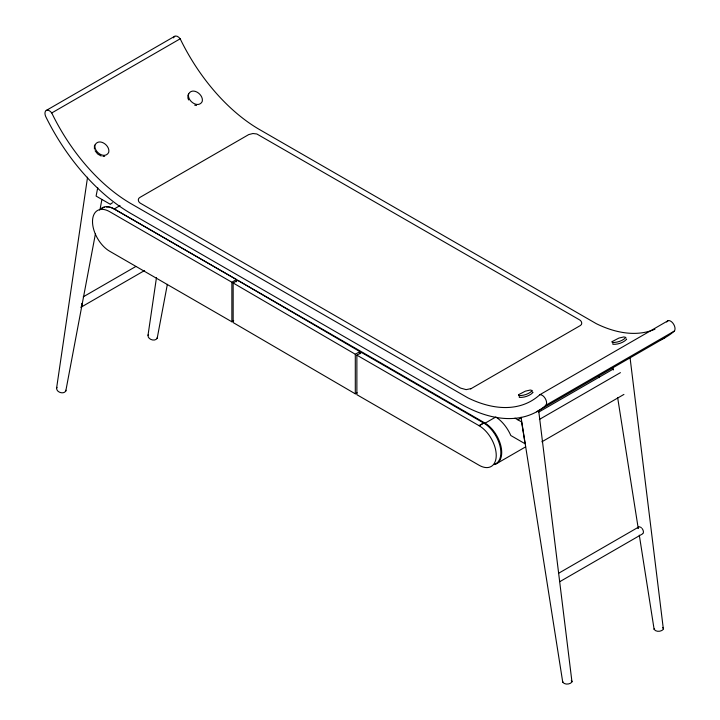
<?xml version="1.0" encoding="UTF-8"?>
<svg xmlns="http://www.w3.org/2000/svg" width="720" height="720" viewBox="0 0 720 720"><rect width="100%" height="100%" fill="white"/><g stroke="black" fill="none" stroke-linecap="round" stroke-linejoin="round"><path stroke-width="1.08" d="M87.552 177.21L56.61 388.062C56.232 392.274 63.648 394.713 65.79 391.032L95.463 233.613M65.79 391.032L65.871 390.231M156.474 277.587L148.014 335.295C147.627 339.507 155.043 341.946 157.185 338.265L167.355 284.328M157.185 338.265L157.266 337.464M538.65 410.382L571.986 682.047C569.943 684.54 564.579 684.981 562.734 682.128L562.815 681.552M630.045 357.615L663.39 629.28C661.338 631.773 655.983 632.214 654.129 629.361L654.21 628.785M94.428 145.764L94.428 149.058M187.938 94.887L187.947 98.19L188.64 99.954M100.026 209.403L101.898 199.494M97.731 187.713L96.093 196.083L110.376 204.327A30.285 17.487 60 0 1 112.554 202.716M519.3 396.522L519.3 397.404C524.079 397.656 529.767 395.91 533.043 392.391L532.107 391.851M612.873 343.422L612.873 344.304C617.643 344.556 623.34 342.81 626.616 339.291L626.373 338.922M56.61 388.062L57.006 387.36M148.014 335.295L148.401 334.593M46.269 110.439A6.201 3.582 60 0 1 51.741 112.959A142.128 82.053 60 0 0 130.176 203.193L467.838 397.827A142.128 82.053 60 0 0 539.811 394.74L668.259 320.58A6.201 3.582 60 0 1 673.731 324.387A6.201 3.582 60 0 1 674.361 331.056L545.913 405.216A154.017 88.92 60 0 1 461.403 404.316L130.149 213.066A154.017 88.92 60 0 1 45.639 116.388A6.201 3.582 60 0 1 46.269 110.439L174.717 36.279M51.741 112.959L180.189 38.799A142.128 82.053 60 0 0 258.624 129.033L596.286 323.667A142.128 82.053 60 0 0 654.966 329.193M120.024 205.614L114.192 208.98L113.661 208.701A24.228 13.986 60 0 0 109.359 207.18M83.223 296.856L135.81 266.499M81.315 307.053L144.621 270.504M233.712 320.715L231.867 321.786L109.638 251.217A24.228 13.986 60 0 1 92.511 221.562A24.228 13.986 60 0 1 109.638 211.671L231.867 282.231L236.484 279.567L236.484 281.763M356.877 355.149L479.097 425.709A24.228 13.986 60 0 1 496.233 455.364A24.228 13.986 60 0 1 479.097 465.255L356.877 394.695L356.877 355.149L361.494 352.476L483.714 423.045A24.228 13.986 60 0 1 499.977 445.959A24.228 13.986 60 0 1 493.965 464.58M470.61 388.917L580.419 325.503C582.966 323.991 581.49 320.562 579.204 319.662L256.833 133.974L252.927 133.515L248.742 134.577L140.058 197.325C137.106 198.612 138.231 202.509 140.823 203.472L460.665 388.125L466.146 389.628L471.303 388.566M114.192 208.962L485.145 423.153L495.837 416.979M517.887 419.814L521.595 417.672M536.625 411.795L665.073 337.635M538.677 412.119L613.017 369.198L611.145 368.127M539.352 419.454L620.442 372.636M496.494 463.68L525.663 446.841M541.872 441.801L623.925 394.434M558.828 573.138L638.685 527.031M559.845 581.643L642.618 533.853M357.138 392.778L355.302 393.831L233.154 322.569L233.154 282.978L237.744 280.35L359.901 351.612L359.901 353.817M233.154 282.978L355.302 354.24L359.901 351.612M102.996 156.42L104.679 156.348M194.697 105.156L196.506 105.552M101.187 156.033L97.695 154.008L95.13 150.822M514.98 418.14L521.613 421.965L525.096 443.763L510.822 435.519A27.243 15.723 60 0 0 496.377 417.366M236.484 279.567L114.255 208.998A24.228 13.986 60 0 0 101.574 208.161M485.145 423.153L485.667 423.477A24.228 13.986 60 0 1 501.147 447.138A24.228 13.986 60 0 1 493.92 464.562M662.688 627.651L663.471 628.704M571.293 680.418L572.067 681.471M612.954 367.767L613.296 369.99M617.661 397.701L638.253 528.498M639.297 535.149L654.129 629.361M521.028 417.213L562.734 682.128M355.302 354.24L355.302 393.831M231.867 282.231L231.867 321.786M637.965 528.057A3.942 2.277 60 0 1 639.936 526.923M640.656 527.229A3.942 2.277 60 0 1 641.376 527.751M642.042 528.462A3.942 2.277 60 0 1 643.059 533.448M81.756 303.426A3.942 2.277 60 0 1 80.739 307.233M99.603 210.069A24.228 13.986 60 0 1 100.863 208.719M598.581 376.317A24.228 13.986 60 0 1 599.346 377.667M102.078 208.449A24.228 13.986 60 0 1 102.843 207.981M103.653 207.603A24.228 13.986 60 0 1 104.508 207.306M106.353 206.982A24.228 13.986 60 0 1 108.333 207.027M173.574 37.845A6.201 3.582 60 0 1 180.189 38.799M668.259 320.58A142.128 82.053 60 0 1 666.648 321.993M674.361 331.056A154.017 88.92 60 0 1 660.834 339.741M539.811 394.74A6.201 3.582 60 0 1 545.283 398.547A6.201 3.582 60 0 1 545.913 405.216M95.139 144.747C93.132 151.533 104.571 159.768 108.648 152.55C110.664 145.764 99.225 137.529 95.139 144.747M188.658 93.87C186.642 100.665 198.081 108.9 202.158 101.682C204.174 94.896 192.735 86.652 188.658 93.87M518.589 394.686L518.589 395.568C523.359 395.82 529.056 394.065 532.332 390.546L530.28 390.024L525.339 391.176L518.589 394.686M612.153 341.586L612.162 342.468C616.932 342.72 622.62 340.965 625.905 337.446L623.853 336.924L618.903 338.076L612.153 341.586M483.714 423.027L479.097 425.709L483.714 423.045"/></g></svg>
